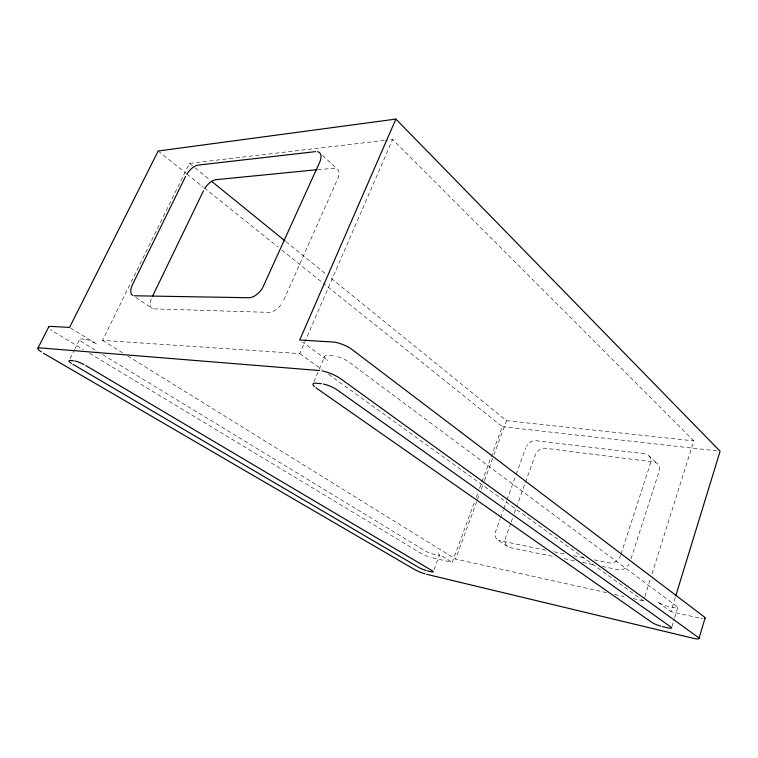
<?xml version="1.0" encoding="UTF-8"?>
<svg xmlns="http://www.w3.org/2000/svg" width="758" height="758" viewBox="0 0 758 758"><rect width="100%" height="100%" fill="white"/><g stroke="black" fill="none" stroke-linecap="round" stroke-linejoin="round"><path stroke-width="0.57" stroke-dasharray="3.79 2.84" d="M671.901 626.695L674.317 618.784M674.658 617.647L677.766 607.48M698.952 617.978L670.915 611.659L675.416 596.972M633.12 598.574L643.495 600.876L644.556 597.494M644.916 596.375L650.582 578.345M652.003 573.834L693.845 440.891L392.635 139.444L385.585 140.268M630.997 558.845L659.043 471.628A9.702 7.912 -45.1 0 0 655.253 462.209L544.993 448.186A8.935 6.794 -50.8 0 0 535.811 453.559L517.515 504.269M621.02 554.07L650.355 463.707A9.816 7.931 -45.4 0 0 646.583 454.241M510.759 523.181L505.595 537.649A9.153 7.106 -56.7 0 0 508.201 547.001L498.338 540.397A9.257 7.106 -56.6 0 1 495.77 530.979L500.157 518.794M511.157 522.072L512.749 517.619M514.341 513.175L517.117 505.387M500.564 517.686L503.35 509.935M503.757 508.826L506.543 501.076M506.95 499.967L515.724 475.598M516.122 474.489L525.701 447.902M606.599 592.671L455.558 559.082L477.18 500.413M477.587 499.304L479.625 493.761M481.254 489.336L484.106 481.586M484.514 480.477L493.486 456.126M493.894 455.018L506.534 420.699L329.161 276.727M432.629 557.907L452.261 562.332L474.641 501.673M476.27 497.267L477.9 492.852M479.52 488.436L481.557 482.922M481.965 481.823L502.308 426.678L323.334 283.303M434.059 569.646L439.536 554.951M313.878 381.833L318.853 370.169M319.308 369.108L324.727 356.374M384.41 140.41L189.472 163.34L102.52 340.37L299.751 353.607L392.635 139.444M620.66 555.178L619.769 557.225A10.015 8.366 -53.3 0 1 609.1 562.872L593.002 559.641M283.786 300.045L337.717 178.822A13.919 7.485 -49.4 0 0 335.424 168.181L317.015 169.716M70.077 358.657L74.142 350.48M74.654 349.457L79.742 339.233M153.836 308.866L268.882 312.372A14.355 8.063 -53 0 0 282.308 302.84M84.337 339.148L81.115 338.94A9.484 1.971 25 0 0 82.035 342.029L97.649 351.598M333.293 355.862L327.996 355.502A11.683 3.335 22.9 0 0 327.627 360.448M506.534 420.699L693.845 440.891M502.308 426.678L716.585 450.839M644.774 453.786L535.783 440.663A9.039 6.803 -50.8 0 0 526.535 446.121M545.855 550.166L498.338 540.397M553.909 551.786L564.255 553.861M573.455 555.709L586.105 558.258M509.717 547.541L554.837 556.77M564.094 558.655L574.507 560.787M582.608 562.436L595.333 565.042M602.269 566.463L618.471 569.77A9.892 8.338 -53.3 0 0 629.045 564.217M614.672 594.471L623.891 596.518M70.579 328.034L96.446 343.914M54.121 331.947L83.522 349.684M89.605 353.351L421.126 553.387A8.793 1.431 21 0 0 431.075 557.509M102.7 354.668L425.011 550.791A6.718 1.118 20.9 0 0 432.619 553.946L437.11 554.979A6.737 1.118 20.9 0 0 438.209 553.71M442.085 556.088L452.261 562.332M102.52 340.37L123.639 353.455M127.657 355.947L455.558 559.082M658.219 602.364L670.915 611.659M135.758 297.42L152.339 308.534A12.839 6.415 -54.6 0 1 151.894 297.581M326.167 359.245L302.489 342.057M299.751 353.607L321.837 369.497M328.555 374.329L643.495 600.876M676.96 606.514L348.784 361.954A11.73 3.364 22.9 0 0 335.254 356.118M158.185 151.003L185.871 173.175M186.79 173.914L203.4 187.217M204.319 187.956L278.12 247.08M281.815 250.036L322.406 282.563M189.472 163.34L194.067 167.073M194.986 167.812L209.691 179.75M285.965 241.669L325.485 273.742M322.491 155.466L337.026 168.835M648.156 455.103L656.826 463.081M659.176 602.98A8.253 1.535 18.6 0 0 667.04 606.068L673.36 607.518A8.291 1.544 18.6 0 0 677.557 607.044M702.657 618.585A11.114 2.047 18.4 0 1 700.96 618.376M85.607 339.338A9.513 1.98 25 0 1 94.722 342.919M52.112 330.649A12.744 2.606 25.2 0 1 50.502 329.427"/><path stroke-width="1.14" d="M699.009 638.435L705.073 618.026M675.766 595.835L720.1 451.237L395.894 119.072L158.185 151.003L69.565 327.418L50.492 326.366M395.894 119.072L299.704 340.02L334.515 342.104A16.174 4.804 23 0 1 350.651 348.462L704.097 616.775A11.114 2.047 18.4 0 1 704.769 618.405M152.405 296.52L203.514 190.732M185.558 176.396L132.565 284.458A13.038 6.32 -54.6 0 0 132.83 295.459M37.9 348.225L48.787 326.812M315.517 151.628L198.122 165.102A12.621 5.941 -51.8 0 0 186.885 174.046M317.015 169.716L215.964 179.665A12.431 6.036 -51.8 0 0 204.812 188.41M134.318 295.772L249.012 297.733A14.61 7.978 -53 0 0 262.552 287.955L319.63 162.345A14.156 7.391 -49.5 0 0 317.469 151.676M319.535 370.558L39.577 347.865A12.829 2.388 24.9 0 0 41.339 351.892M73.611 360.761L70.409 360.467A9.551 1.8 24.6 0 0 71.432 363.366M321.477 383.728L316.2 383.235A11.768 3.06 22.8 0 0 314.494 386.675M427.569 570.907L430.857 571.693A6.775 1.023 21 0 0 431.918 570.556L85.787 365.546M662.492 626.61L667.173 627.719A8.329 1.412 18.9 0 0 671.342 627.416M426.508 574.261L692.916 638.198A11.171 1.867 18.7 0 0 698.772 637.914M43.386 353.162L414.958 569.722A8.831 1.308 21 0 0 424.944 573.834M72.929 364.304L418.729 567.439A6.756 1.014 21 0 0 426.375 570.594M315.982 387.831L651.975 622.479A8.3 1.402 18.9 0 0 660.843 626.174M670.735 626.904L337.092 389.877A11.825 3.098 22.7 0 0 323.439 384.031M698.014 637.251L341.119 379.057A16.306 4.415 22.8 0 0 322.245 370.946M211.529 181.247L285.046 240.921M74.871 360.969A9.57 1.819 24.6 0 1 84.043 364.579M48.787 327.456A12.744 2.606 25.2 0 1 49.365 326.442"/></g></svg>
